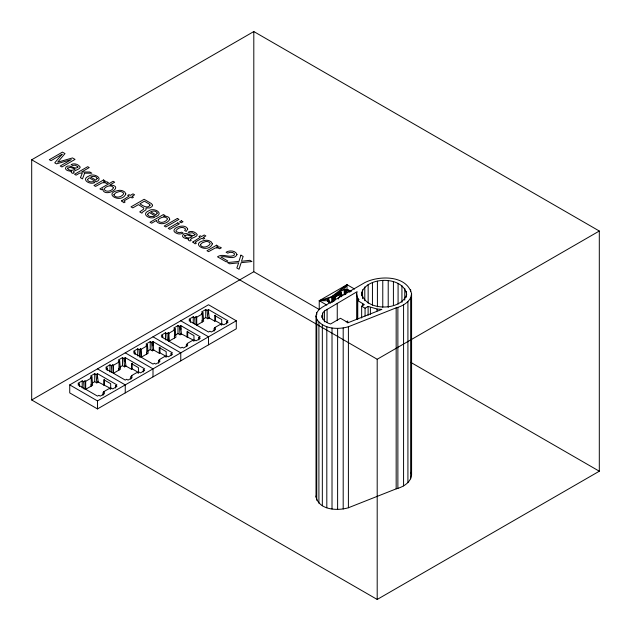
<?xml version="1.0" encoding="UTF-8"?>
<svg xmlns="http://www.w3.org/2000/svg" width="631" height="631" viewBox="0 0 631 631"><rect width="100%" height="100%" fill="white"/><g stroke="black" fill="none" stroke-linecap="round" stroke-linejoin="round"><path stroke-width="0.95" d="M97.489 377.228L97.489 373.662L116.932 384.886L115.544 385.691L115.544 388.057M125.246 361.2L125.246 357.643L144.688 368.867L143.3 369.663L143.3 372.03M153.002 345.173L153.01 341.616L172.444 352.839L171.056 353.636L171.056 355.214M180.766 329.145L180.766 325.588L200.208 336.812L198.82 337.617L198.82 339.983M208.522 313.126L208.522 309.561L227.965 320.785L226.576 321.589L226.576 323.955M97.489 377.914L97.489 373.662L96.101 374.467L94.713 373.662L90.541 376.076L91.929 376.873L92.631 385.289L85.69 389.295L84.996 380.879L85.69 381.282L91.243 378.079L91.243 386.093L91.045 384.366M125.246 361.894L125.246 357.643L123.857 358.44L122.469 357.643L118.297 360.049L119.685 360.853L120.387 369.261L113.454 373.268L112.752 364.852L113.454 365.262L119.007 362.052L119.007 370.066L118.802 368.338M153.002 345.867L153.01 341.616L151.621 342.412L150.233 341.616L146.061 344.021L147.449 344.826L148.143 353.242L141.21 357.241L140.508 348.833L141.21 349.235L146.763 346.025L146.763 354.038L146.566 352.311M180.766 329.839L180.766 325.588L179.378 326.393L177.989 325.588L173.817 327.994L175.205 328.798L175.907 337.214L168.966 341.213L168.272 332.805L168.966 333.207L174.519 329.997L174.519 338.011L174.322 336.284M208.522 313.812L208.522 309.561L207.134 310.365L205.745 309.561L201.573 311.966L202.961 312.771L203.663 321.187L196.73 325.194L196.028 316.778L196.73 317.18L202.283 313.978L202.283 321.984L202.078 320.256M345.149 294.259L345.607 292.65L346.995 291.845L346.995 284.676L319.239 300.703L319.239 308.709M316.013 315.95L316.746 312.724L318.907 309.718L322.338 307.139L364.876 282.578C378.955 275.376 406.814 274.982 411.586 293.746L411.586 474.757C410.907 482.589 403.035 487.061 396.165 488.859L348.399 507.758C337.522 510.992 319.27 510.25 316.013 496.96L316.013 315.95L316.746 319.176L316.746 500.194M356.657 319.27L356.657 293.691L357.122 291.664L324.429 311.02L322.67 313.157L321.92 317.448M316.013 496.96L316.383 495.351M410.655 478.842L410.655 297.832L411.586 293.746M332.419 302.281L334.501 296.696L346.995 284.676L354.567 289.045M361.571 292.902C367.234 275.976 403.501 275.905 406.703 294.48C401.04 311.414 364.773 311.477 361.571 292.902L361.571 295.86M328.254 301.484L328.94 299.899L327.552 299.102L319.239 300.703L326.803 305.073M338.192 299.07L340.748 293.888L340.054 293.486L340.046 291.885L341.434 292.689L341.631 296.783M330.936 302.651L327.552 300.703L319.239 300.703L331.725 296.688L346.995 284.676L344.218 289.479L327.552 299.102L327.552 300.703L329.634 302.706M316.746 319.176C323.395 329.224 337.83 329.768 348.399 326.748L396.165 307.841C401.939 306.35 407.658 303.188 410.655 297.832M345.536 285.938L346.995 284.676M346.143 321.944L347.76 320.998L347.76 322.946M31.692 159.785L253.804 31.55L599.308 231.025L599.308 471.215L377.196 599.45L31.692 399.975L31.692 159.785L377.196 359.26L599.308 231.025M31.692 399.975L253.804 271.74L319.491 309.663M69.733 384.886L208.522 304.757L236.286 320.785L236.286 328.798L97.489 408.927L69.733 392.9L69.733 384.886L97.489 400.914L236.286 320.785M84.996 380.879L83.608 381.684L82.219 380.879L78.047 383.285L79.435 384.09L79.435 386.456M112.752 364.852L111.364 365.657L109.975 364.852L105.811 367.258L107.199 368.062L107.199 370.429M140.508 348.833L139.128 349.629L137.739 348.825L133.567 351.238L134.955 352.035L134.955 354.401M168.272 332.805L166.884 333.602L165.496 332.797L161.323 335.211L162.711 336.007L162.711 337.585M196.028 316.778L194.64 317.574L193.252 316.778L189.087 319.183L190.475 319.98L190.475 322.354M79.435 384.09L78.047 384.886L97.489 396.11L98.878 395.314L100.266 396.11L104.438 393.705L103.05 392.908L103.05 395.274M91.929 376.873L90.548 377.677L91.243 378.079M107.199 368.062L105.811 368.867L125.246 380.091L126.634 379.286L128.022 380.091L132.194 377.677L130.806 376.881L130.806 379.247M119.685 360.853L118.305 361.65L119.007 362.052M134.955 352.035L133.567 352.839L153.01 364.063L154.398 363.259L155.778 364.063L159.951 361.65L158.562 360.853L158.562 363.219M147.449 344.826L146.061 345.622L146.763 346.025M162.711 336.007L161.323 336.812L180.766 348.036L182.154 347.231L183.542 348.036L187.715 345.63L186.326 344.826L186.326 346.403M175.205 328.798L173.825 329.595L174.519 329.997M190.475 319.98L189.087 320.785L208.522 332.009L209.91 331.204L211.298 332.009L215.471 329.603L214.083 328.798L214.083 331.165M202.961 312.771L201.581 313.568L202.283 313.978M92.213 383.12L94.713 381.676L96.803 382.883L98.184 382.086L97.489 376.037M119.969 367.1L122.469 365.649L124.559 366.856L125.94 366.059L125.246 360.009M147.725 351.073L150.233 349.621L152.316 350.828L153.704 350.031L153.002 343.982M175.489 335.045L177.989 333.602L180.08 334.801L181.46 334.004L180.766 327.954M203.245 319.018L205.745 317.574L207.836 318.773L209.216 317.977L208.522 311.927M125.246 365.657L131.493 369.253L131.493 363.645L132.187 363.243L132.187 368.859L138.363 372.424M153.704 350.031L153.002 349.629L159.257 353.234L159.257 347.618L159.943 347.216L159.943 352.832L166.119 356.397M209.216 317.977L208.522 317.574L214.769 321.179L214.769 315.563L215.463 315.169L215.463 320.777L221.639 324.342M97.489 381.676L110.606 388.451M131.493 369.253L132.187 368.859M159.257 353.234L159.943 352.832M181.46 334.004L180.766 333.602L193.883 340.369M214.769 321.179L215.463 320.777M103.736 393.484L103.736 391.701L109.289 388.499L109.983 388.901L111.371 388.104L112.76 388.901L116.932 386.495L115.544 385.691M131.493 377.456L131.493 375.674L137.045 372.471L137.747 372.874L139.128 372.077L140.516 372.874L144.688 370.468L143.3 369.663M159.257 361.429L159.257 359.654L164.809 356.444L165.503 356.846L166.884 356.05L168.272 356.846L172.444 354.441L171.056 353.636M214.769 329.374L214.769 327.599L220.322 324.389L221.024 324.791L222.404 323.995L223.792 324.799L227.965 322.386L226.576 321.589M103.05 392.908L104.43 392.103L103.736 391.701M130.806 376.881L132.194 376.076L131.493 375.674M158.562 360.853L159.951 360.056L159.257 359.654M186.326 344.826L187.707 344.029L187.013 343.627L192.565 340.417L193.26 340.819L194.648 340.022L196.036 340.819L200.208 338.413L198.82 337.617M214.083 328.798L215.471 328.002L214.769 327.599M330.549 303.164L327.552 300.703L328.94 299.899L328.94 302.265M331.725 302.028L331.725 296.688L333.113 297.493L341.434 292.689M340.748 296.562L340.748 293.888L335.203 297.098L334.501 299.062L334.698 300.79M333.31 301.586L333.113 299.859L334.501 299.062L334.501 296.696L340.748 293.888M357.682 319.183L357.682 300.498L358.984 299.741L357.596 297.8L356.657 293.691M361.658 318.016L361.658 306.209L364.355 304.647L357.682 300.498M361.658 306.209L365.073 308.18L368.118 306.421L377.022 309.016L381.85 309.387L348.123 322.686L340.472 318.269L330.581 323.979C326.566 322.954 321.897 320.138 321.92 315.484M351.475 291.285L346.995 289.479L344.218 289.479L344.218 294.819M350.379 291.427L346.995 289.479L345.607 290.276L344.218 289.479L345.804 294.377M410.773 362.368L599.308 471.215M214.769 315.563L221.718 319.578L221.718 325.186M180.766 320.785L208.522 336.812L208.522 344.826M153.002 336.812L180.766 352.839L180.766 360.845M159.257 347.618L166.198 351.633L166.198 357.241M125.246 352.839L153.002 368.867L153.002 376.873M131.493 363.645L138.441 367.66L138.441 373.268M97.489 368.867L125.246 384.886L125.246 392.9M350.102 291.837L346.995 289.479L349.771 292.145M327.552 300.703L329.887 302.47M346.995 291.845L345.607 290.276L345.607 292.65M340.511 294.007L341.434 295.056L340.046 291.885L342.657 295.387M327.552 299.102L330.163 302.604M333.807 301.61L331.725 296.688L335.203 297.098L335.203 299.764M411.026 472.303L411.586 474.757M207.836 318.773L207.134 310.365M195.145 324.263L194.64 317.574M180.08 334.801L179.378 326.393M167.381 340.29L166.884 333.602M152.316 350.828L151.621 342.412M139.727 357.178L139.128 349.629M124.559 366.856L123.857 358.44M111.868 372.337L111.364 365.657M96.803 382.883L96.101 374.467M84.207 389.232L83.608 381.684M410.655 289.653L410.655 291.625M407.918 301.642L407.918 482.652M406.372 291.341L406.372 297.24M404.755 288.335L404.755 300.143M403.572 304.915L403.572 485.925M401.931 285.646L401.931 302.367M398.082 283.422L398.082 304.079M397.877 307.431L397.877 488.449M396.165 307.841L396.165 488.859M393.413 281.789L393.413 305.404M388.215 280.858L388.215 307.415M382.772 280.661L382.772 307.226M377.409 281.229L377.409 306.808M377.196 359.26L377.196 599.45M377.022 309.016L377.022 310.988M372.44 282.522L372.44 305.152M370.397 307.431L370.397 314.317M368.149 284.463L368.149 303.156M368.118 306.421L368.118 315.279M365.073 308.18L365.073 316.052M364.789 286.939L364.789 300.711M362.557 289.81L362.557 298.66M362.644 303.361L362.644 305.325M357.596 297.8L357.596 319.444M348.399 326.748L348.399 507.758M343.193 327.994L343.193 509.004M337.609 328.42L337.609 509.43M337.254 303.345L337.254 320.501M333.113 297.493L333.113 299.859M332.016 327.994L332.016 509.004M327.087 309.222L327.087 322.559M326.811 326.748L326.811 507.758M324.429 311.02L324.429 321.842M322.67 313.157L322.67 319.057M322.338 324.768L322.338 505.778M318.907 322.189L318.907 503.199M316.746 312.724L316.746 314.695M253.804 31.55L253.804 271.74M205.745 309.561L205.745 317.574M196.73 317.18L196.73 325.194M193.962 341.213L193.962 335.605L187.013 331.59L187.013 337.206M193.252 316.778L193.252 323.001M187.707 331.196L187.707 336.804M177.989 325.588L177.989 333.602M168.966 333.207L168.966 341.213M165.496 332.797L165.496 339.92M150.233 341.616L150.233 349.621M141.21 349.235L141.21 357.241M137.739 348.825L137.739 355.947M122.469 357.643L122.469 365.649M113.454 365.262L113.454 373.268M110.685 389.295L110.685 383.68L103.736 379.673L103.736 385.281M109.975 364.852L109.975 371.974M104.43 379.27L104.43 384.886M97.489 400.914L97.489 408.927M94.713 373.662L94.713 381.676M85.69 381.282L85.69 389.295M82.219 380.879L82.219 388.002M187.707 229.132L186.216 231.403L184.654 230.496L185.475 229.274L185.246 228.635C182.556 226.182 177.974 227.823 176.073 230.473A2.792 1.609 0 0 0 176.451 231.758L179.196 232.713L181.689 232.208L183.25 233.115L181.129 233.793A4.646 2.682 0 0 1 178.163 233.841C165.693 230.228 184.828 221.528 187.707 229.132M121.554 200.918L123.881 202.748L125.151 202.015L124.031 201.289L124.362 200.705L130.617 197.101L132.147 197.984L133.456 197.219L131.926 196.336L134.6 194.798L132.975 193.859L130.301 195.397L129.008 194.648L127.691 195.413L128.984 196.162L121.554 200.918M192.802 242.052L195.137 243.889L196.407 243.156L195.287 242.43L195.618 241.847L201.873 238.234L203.395 239.117L204.712 238.36L203.182 237.477L205.856 235.931L204.231 234.992L201.557 236.538L200.256 235.789L198.946 236.546L200.24 237.295L192.802 242.052M87.559 179.543C87.851 181.949 91.369 182.209 93.246 181.594L94.824 182.509C89.949 185.317 80.334 179.33 88.995 176.025C93.159 172.602 104.273 178.155 96.227 181.854L89.216 177.8L87.559 179.543M147.622 214.225C147.906 216.622 151.424 216.883 153.301 216.267L154.887 217.182C150.004 219.99 140.39 214.004 149.05 210.699C153.215 207.276 164.328 212.828 156.291 216.528L149.271 212.473L147.622 214.225M77.881 166.868L77.834 167.396C74.3 169.96 69.71 163.429 65.939 167.073C63.66 170.086 69.536 171.49 71.689 171.151L71.082 171.829L71.705 172.862L72.975 173.415L74.158 172.72C70.696 171.104 79.932 169.857 80.161 167.349L80.074 166.876C78.189 164.17 74.064 162.885 71.106 164.596L72.604 165.464L75.326 165.156L77.881 166.868M194.947 234.448L194.9 234.984C191.367 237.548 186.776 231.009 183.006 234.661C180.718 237.674 186.602 239.078 188.756 238.739L188.148 239.409L188.772 240.45L190.041 240.995L191.225 240.308C187.762 238.692 196.998 237.445 197.227 234.937L197.14 234.464C195.255 231.758 191.13 230.473 188.172 232.184L189.671 233.052L192.392 232.744L194.947 234.448M113.943 194.64L113.888 195.121C115.915 198.733 122.146 196.919 123.684 193.741L123.171 192.684L121.728 191.832A3.1 1.79 0 0 0 119.212 191.603L115.828 192.778L113.943 194.64M200.477 244.599L200.413 245.073C202.441 248.693 208.672 246.879 210.21 243.692L209.705 242.635L208.254 241.791A3.1 1.79 0 0 0 205.738 241.555L202.354 242.738L200.477 244.599M152.568 205.241L151.937 206.668L149.815 207.883L146.021 208.08L145.99 209.784L142.448 212.197L141.92 213.168L139.735 211.906L143.568 209.2L143.829 208.041L138.426 204.641L132.786 207.891L131.011 206.865L144.144 199.286L151.487 203.647L152.568 205.241M113.517 187.722C112.279 190.925 106.442 192.794 104.147 189.608L104.115 189.024C105.716 186.035 111.584 184.315 113.517 187.722M102.616 189.063C104.375 198.781 125.703 185.94 109.889 184.954L114.653 182.201L113.091 181.302L99.903 188.914L101.394 189.765L102.616 189.063M125.829 193.922C121.404 204.657 101.433 193.062 119.212 190.333A5.592 3.226 0 0 1 122.864 190.893L124.749 191.958L125.829 193.922M212.355 243.881C207.938 254.616 187.959 243.014 205.738 240.285A5.592 3.226 0 0 1 209.389 240.845L211.275 241.918L212.355 243.881M67.691 168.091L67.596 168.58C69.236 170.946 73.109 170.764 75.215 169.029L70.27 167.31L67.691 168.091M184.757 235.678L184.662 236.168C186.303 238.534 190.176 238.352 192.281 236.617L187.336 234.898L184.757 235.678M97.198 178.415L95.857 180.158L90.533 177.09C92.552 176.049 96.243 175.883 97.198 178.415M157.253 213.089L155.912 214.832L150.596 211.764C152.607 210.722 156.299 210.557 157.253 213.089M150.068 205.138C147.899 209.192 142.361 205.517 139.908 203.781L144.396 201.194L149.492 204.215L150.068 205.138M237.011 254.601C233.967 260.713 225.835 255.31 220.826 256.967L227.823 261.005L226.3 261.881L217.506 256.809C222.711 252.984 229.353 258.45 234.361 255.05L234.338 253.583L232.658 252.51L229.96 252.305L227.72 253.165L226.087 252.219C229.361 250.081 235.71 250.412 237.011 254.601M169.723 219.336C167.665 223.729 159.84 225.504 156.583 221.457L156.551 220.369L151.661 223.2L150.044 222.27L163.397 214.556L164.967 215.463L163.697 216.196C165.929 215.991 169.534 216.567 169.723 219.336M240.932 255.161L238.936 261.4L227.499 262.575L229.645 263.813L238.684 262.796L236.822 267.962L239.031 269.232L241.145 262.677L251.958 261.526L249.837 260.303L241.484 261.281L243.156 256.446L240.932 255.161M84.617 173.162L82.495 178.857L80.437 177.674L82.282 173.154L79.695 173.091L76.099 175.166L74.553 174.274L87.693 166.687L89.239 167.586L81.612 171.987L89.807 172.018L91.866 173.209L84.617 173.162M158.31 219.667L158.081 220.818C160.432 223.847 165.732 222.12 167.452 219.241L167.436 218.657C165.219 215.621 160.463 217.38 158.31 219.667M62.051 154.264L54.747 162.837L56.506 163.855L71.335 159.619L60.221 166L61.909 166.97L75.05 159.391L72.526 157.931L57.673 162.183L65.001 153.593L62.453 152.118L49.321 159.706L51.016 160.684L62.051 154.264M103.555 179.961L93.98 185.49L95.589 186.413L102.222 182.777L104.935 182.69L106.686 183.526L108.382 182.548L106.836 181.807L103.429 181.799L105.085 180.837L103.555 179.961M177.358 218.46L164.218 226.04L165.835 226.971L178.967 219.383L177.358 218.46M177.776 222.861L168.248 228.367L169.881 229.313L179.417 223.808L177.776 222.861M181.381 220.779L179.559 221.836L181.192 222.775L183.022 221.726L181.381 220.779M216.551 245.199L206.976 250.728L208.585 251.651L215.218 248.015L217.932 247.928L219.683 248.772L221.378 247.786L219.833 247.044L216.425 247.036L218.081 246.082L216.551 245.199"/></g></svg>
